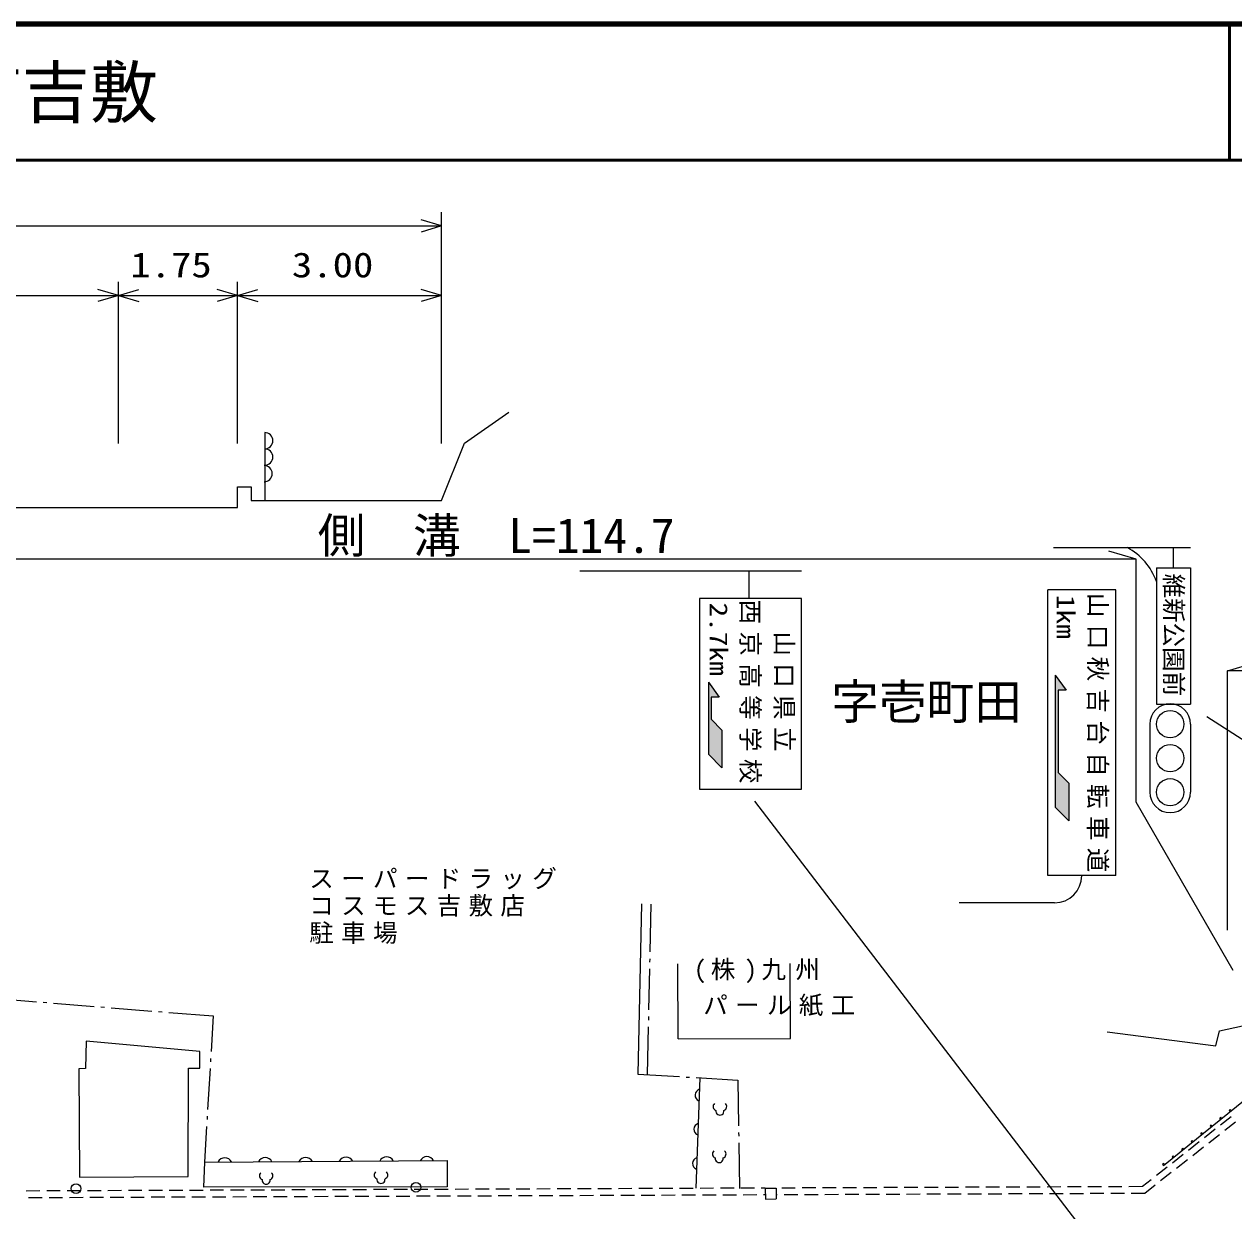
# Model space of a CAD drawing. Units: millimetres, scale not verified. Extents: x 40000 to 680000, y 20000 to 380000.
# Drawn here: x 420200 to 509067, y 292814 to 380000 of the extents above; entities that cross this region are included whole.
import ezdxf
from ezdxf.enums import TextEntityAlignment as Align

# ---------------------------------------------------------------- set-up
doc = ezdxf.new("R2010")
doc.units = ezdxf.units.MM
doc.header["$LTSCALE"] = 1000
for name, color, linetype, lineweight in [('M-BGD', 7, 'Continuous', 25), ('M-STR-HTXT', 7, 'Continuous', 13), ('M-STR-STRC', 7, 'Continuous', 25), ('M-TTL', 2, 'Continuous', 140), ('M-TTL-LINE', 7, 'Continuous', 50)]:
    doc.layers.add(name, color=color, linetype=linetype, lineweight=lineweight)
doc.layers.add('M-TTL-TXT', color=7, linetype='Continuous')
doc.styles.add('ＭＳ ゴシック', font='')
doc.styles.get('ＭＳ ゴシック').set_extended_font_data('MS Gothic')

msp = doc.modelspace()

# ---------------------------------------------------------------- hatches: boundary and pattern name
at = {"layer": 'M-STR-STRC'}
for points in [[(470462, 326359), (471462, 325359), (471462, 328126), (470662, 328926), (470662, 330553), (471248, 330553), (470462, 331653)], [(495953, 322463), (496953, 321463), (496953, 324229), (496153, 325029), (496153, 331066), (496739, 331066), (495953, 332166)]]:
    msp.add_hatch(color=256, dxfattribs=at).paths.add_polyline_path(points)

# ---------------------------------------------------------------- linework, layer by layer
at = {"layer": 'M-BGD'}
for p, q in [((450868, 361066), (450868, 366177)), ((450868, 365177), (449368, 365627)), ((365868, 365177), (450868, 365177)), ((450868, 365177), (449368, 364727)), ((427118, 349186), (427118, 361066)), ((427118, 349186), (427118, 361066)), ((435868, 349186), (435868, 361066)), ((435868, 349186), (435868, 361066)), ((450868, 349186), (450868, 361066)), ((408368, 360066), (427118, 360066)), ((427118, 360066), (425618, 360516)), ((427118, 360066), (425618, 359616)), ((427118, 360066), (428618, 360516)), ((427118, 360066), (435868, 360066)), ((427118, 360066), (428618, 359616)), ((435868, 360066), (434368, 360516)), ((435868, 360066), (434368, 359616)), ((435868, 360066), (437368, 360516)), ((435868, 360066), (450868, 360066)), ((435868, 360066), (437368, 359616)), ((450868, 360066), (449368, 360516)), ((450868, 360066), (449368, 359616)), ((452546, 349208), (455812, 351502)), ((437868, 349999), (437868, 344999)), ((450868, 344999), (452546, 349208)), ((435868, 345999), (436868, 345999)), ((435868, 344499), (435868, 345999)), ((436868, 345999), (436868, 344999)), ((436868, 344999), (450868, 344999)), ((380868, 344499), (435868, 344499)), ((495819, 341545), (505885, 341545)), ((504635, 340045), (504635, 341545)), ((503385, 340045), (505885, 340045)), ((503385, 340045), (503385, 330045)), ((505885, 340045), (505885, 330045)), ((503385, 330045), (505885, 330045)), ((502891, 328570), (502891, 323570)), ((505891, 328570), (505891, 323570)), ((465540, 315362), (465278, 302862)), ((466240, 315348), (466166, 311833)), ((466156, 311333), (466151, 311083)), ((466140, 310583), (466077, 307584)), ((468247, 305461), (468230, 310970)), ((476492, 305486), (476475, 310995)), ((418115, 308414), (421106, 308174)), ((421604, 308134), (421853, 308114)), ((422352, 308074), (425342, 307834)), ((425840, 307794), (426090, 307774)), ((426588, 307734), (429578, 307494)), ((430077, 307454), (430326, 307434)), ((430824, 307394), (434079, 307133)), ((434079, 307133), (433926, 304510)), ((466067, 307084), (466061, 306834)), ((508012, 306027), (511221, 306738)), ((466051, 306334), (465977, 302819)), ((499765, 305969), (507758, 304933)), ((507758, 304933), (508012, 306027)), ((424764, 305280), (424708, 303259)), ((433096, 304523), (424764, 305280)), ((468247, 305461), (476492, 305486)), ((433098, 303295), (433096, 304523)), ((433896, 304010), (433882, 303761)), ((424708, 303259), (424211, 303250)), ((424211, 303250), (424261, 295297)), ((432238, 295347), (432276, 303295)), ((432276, 303295), (433098, 303295)), ((433852, 303262), (433677, 300267)), ((465278, 302862), (468332, 302676)), ((468831, 302645), (469080, 302630)), ((469836, 302584), (469538, 294478)), ((469580, 302600), (472634, 302413)), ((472634, 302413), (472682, 299057)), ((503902, 296140), (511667, 302441)), ((433648, 299768), (433633, 299518)), ((508110, 299683), (508032, 299620)), ((508095, 299543), (508032, 299620)), ((508879, 299729), (508093, 299110)), ((508173, 299606), (508110, 299683)), ((508809, 300250), (508731, 300187)), ((508794, 300110), (508731, 300187)), ((508872, 300173), (508809, 300250)), ((433604, 299019), (433450, 296396)), ((507700, 298801), (506915, 298182)), ((507411, 299116), (507333, 299053)), ((507396, 298976), (507333, 299053)), ((507474, 299039), (507411, 299116)), ((509188, 299336), (508402, 298717)), ((472690, 298557), (472693, 298307)), ((472700, 297807), (472749, 294452)), ((506522, 297873), (505736, 297254)), ((506013, 297982), (505935, 297919)), ((505998, 297841), (505935, 297919)), ((506076, 297904), (506013, 297982)), ((506712, 298549), (506634, 298486)), ((506697, 298408), (506634, 298486)), ((506775, 298471), (506712, 298549)), ((508010, 298408), (507224, 297789)), ((504615, 296848), (504538, 296785)), ((505343, 296945), (504558, 296326)), ((504678, 296770), (504615, 296848)), ((505314, 297415), (505237, 297352)), ((505300, 297274), (505237, 297352)), ((505377, 297337), (505314, 297415)), ((506831, 297480), (506045, 296861)), ((433450, 296396), (433363, 294547)), ((433450, 296396), (451273, 296502)), ((451273, 296502), (451281, 294565)), ((504165, 296017), (503379, 295398)), ((503916, 296281), (503839, 296218)), ((503902, 296140), (503839, 296218)), ((503979, 296203), (503916, 296281)), ((504601, 296707), (504538, 296785)), ((505653, 296552), (504867, 295933)), ((424261, 295297), (432238, 295347)), ((502986, 295089), (502352, 294590)), ((504474, 295624), (503688, 295005)), ((421352, 294274), (420352, 294270)), ((422852, 294278), (421852, 294274)), ((424352, 294283), (423352, 294280)), ((425852, 294289), (424852, 294285)), ((427352, 294295), (426352, 294291)), ((428852, 294301), (427852, 294297)), ((430352, 294310), (429352, 294306)), ((431852, 294313), (430852, 294309)), ((433352, 294319), (432352, 294315)), ((451281, 294565), (433363, 294547)), ((434852, 294325), (433852, 294321)), ((436352, 294331), (435352, 294327)), ((437852, 294339), (436852, 294335)), ((439352, 294342), (438352, 294338)), ((440852, 294348), (439852, 294344)), ((442352, 294354), (441352, 294350)), ((443852, 294360), (442852, 294356)), ((445352, 294366), (444352, 294362)), ((446852, 294374), (445852, 294370)), ((448352, 294378), (447352, 294374)), ((449852, 294384), (448852, 294380)), ((451352, 294389), (450352, 294386)), ((452852, 294395), (451852, 294391)), ((454352, 294401), (453352, 294397)), ((455852, 294410), (454852, 294406)), ((457352, 294413), (456352, 294409)), ((458852, 294419), (457852, 294415)), ((460352, 294425), (459352, 294421)), ((461852, 294431), (460852, 294427)), ((463352, 294437), (462352, 294433)), ((464852, 294445), (463852, 294441)), ((466352, 294448), (465352, 294444)), ((467852, 294454), (466852, 294450)), ((469352, 294460), (468352, 294456)), ((470852, 294466), (469852, 294462)), ((472352, 294475), (471352, 294471)), ((473852, 294478), (472852, 294474)), ((474649, 294481), (474352, 294480)), ((474649, 294481), (475449, 294484)), ((474649, 294481), (474652, 293681)), ((475449, 294484), (475452, 293684)), ((476852, 294490), (475852, 294486)), ((478352, 294495), (477352, 294492)), ((479852, 294501), (478852, 294497)), ((481352, 294510), (480352, 294506)), ((482852, 294513), (481852, 294509)), ((484352, 294519), (483352, 294515)), ((485852, 294525), (484852, 294521)), ((487352, 294531), (486352, 294527)), ((488852, 294537), (487852, 294533)), ((490352, 294545), (489352, 294541)), ((491852, 294548), (490852, 294545)), ((493352, 294554), (492352, 294550)), ((494852, 294560), (493852, 294556)), ((496352, 294566), (495352, 294562)), ((497852, 294572), (496852, 294568)), ((499352, 294581), (498352, 294577)), ((500852, 294584), (499852, 294580)), ((502352, 294590), (501352, 294586)), ((503296, 294696), (502526, 294090)), ((421526, 293775), (420526, 293771)), ((423026, 293778), (422026, 293774)), ((424526, 293784), (423526, 293780)), ((426026, 293790), (425026, 293786)), ((427526, 293796), (426526, 293792)), ((429026, 293802), (428026, 293798)), ((430526, 293810), (429526, 293806)), ((432026, 293814), (431026, 293810)), ((433526, 293819), (432526, 293816)), ((435026, 293825), (434026, 293821)), ((436526, 293831), (435526, 293827)), ((438026, 293840), (437026, 293836)), ((439526, 293843), (438526, 293839)), ((441026, 293849), (440026, 293845)), ((442526, 293855), (441526, 293851)), ((444026, 293861), (443026, 293857)), ((445526, 293867), (444526, 293863)), ((447026, 293875), (446026, 293871)), ((448526, 293878), (447526, 293874)), ((450026, 293884), (449026, 293880)), ((451526, 293890), (450526, 293886)), ((453026, 293896), (452026, 293892)), ((454526, 293902), (453526, 293898)), ((456026, 293910), (455026, 293906)), ((457526, 293914), (456526, 293910)), ((459026, 293920), (458026, 293916)), ((460526, 293925), (459526, 293922)), ((462026, 293931), (461026, 293927)), ((463526, 293937), (462526, 293933)), ((465026, 293946), (464026, 293942)), ((466526, 293949), (465526, 293945)), ((468026, 293955), (467026, 293951)), ((469526, 293961), (468526, 293957)), ((471026, 293967), (470026, 293963)), ((472526, 293975), (471526, 293971)), ((474026, 293978), (473026, 293975)), ((474651, 293981), (474526, 293980)), ((474652, 293681), (475452, 293684)), ((475526, 293984), (475451, 293984)), ((477026, 293990), (476026, 293986)), ((478526, 293996), (477526, 293992)), ((480026, 294002), (479026, 293998)), ((481526, 294011), (480526, 294007)), ((483026, 294014), (482026, 294010)), ((484526, 294020), (483526, 294016)), ((486026, 294026), (485026, 294022)), ((487526, 294031), (486526, 294028)), ((489026, 294037), (488026, 294033)), ((490526, 294046), (489526, 294042)), ((492026, 294049), (491026, 294045)), ((493526, 294055), (492526, 294051)), ((495026, 294061), (494026, 294057)), ((496526, 294067), (495526, 294063)), ((498026, 294073), (497026, 294069)), ((499526, 294081), (498526, 294077)), ((501026, 294085), (500026, 294081)), ((502526, 294090), (501526, 294086))]:
    msp.add_line(p, q, dxfattribs=at)
msp.add_lwpolyline([(538132, 293070), (532176, 313020), (507089, 329100)], dxfattribs=at)
for centre, radius in [((504391, 328570), 1000), ((504391, 326070), 1000), ((504391, 323570), 1000), ((424009, 294444), 350), ((448983, 294542), 350)]:
    msp.add_circle(centre, radius, dxfattribs=at)
for centre, radius, start, end in [((437868, 349399), 600, 270, 90), ((437868, 348199), 600, 270, 90), ((437824, 346979), 600, 270, 90), ((499033, 337482), 4629, 19.93186, 61.38335), ((504391, 328570), 1500, 0, 180), ((504391, 323570), 1500, 180, 0), ((469933, 301320), 444, 106.78717, 248.99967), ((471113, 300471), 300, 131.41945, 251.14243), ((471513, 300471), 300, 288.85757, 48.58055), ((471313, 300146), 300, 172.14016, 7.85984), ((469840, 298803), 444, 106.78717, 248.99967), ((471061, 296989), 300, 131.41945, 251.14243), ((471461, 296989), 300, 288.85757, 48.58055), ((434937, 296146), 558, 27.91409, 152.7682), ((437907, 296164), 558, 27.91409, 152.7682), ((440878, 296181), 558, 27.91409, 152.7682), ((443848, 296199), 558, 27.91409, 152.7682), ((446819, 296217), 558, 27.91409, 152.7682), ((449789, 296235), 558, 27.91409, 152.7682), ((469748, 296287), 444, 106.78717, 248.99967), ((471261, 296664), 300, 172.14016, 7.85984), ((437779, 295390), 300, 131.41945, 251.14243), ((437979, 295065), 300, 172.14016, 7.85984), ((438179, 295390), 300, 288.85757, 48.58055), ((446211, 295451), 300, 131.41945, 251.14243), ((446411, 295126), 300, 172.14016, 7.85984), ((446611, 295451), 300, 288.85757, 48.58055)]:
    msp.add_arc(centre, radius, start, end, dxfattribs=at)
at = {"layer": 'M-STR-HTXT'}
for p, q in [((501883, 340685), (499883, 341285)), ((501883, 340685), (399135, 340685)), ((501883, 322837), (501883, 340685)), ((508594, 332477), (510594, 333077)), ((508594, 313437), (508594, 332477)), ((519516, 332477), (508594, 332477)), ((509019, 310473), (501883, 322837))]:
    msp.add_line(p, q, dxfattribs=at)
at = {"layer": 'M-STR-STRC'}
for p, q in [((477310, 339805), (461015, 339805)), ((473432, 339805), (473432, 337805)), ((469810, 337805), (469810, 323805)), ((477310, 337805), (469810, 337805)), ((477310, 323805), (477310, 337805)), ((495396, 317443), (495396, 338443)), ((500396, 338443), (495396, 338443)), ((500396, 317443), (500396, 338443)), ((470462, 331653), (471248, 330553)), ((470462, 331653), (470462, 326359)), ((495953, 332166), (495953, 322463)), ((495953, 332166), (496739, 331066)), ((496153, 331066), (496153, 325029)), ((496739, 331066), (496153, 331066)), ((470662, 330553), (470662, 328926)), ((471248, 330553), (470662, 330553)), ((470662, 328926), (471462, 328126)), ((471462, 328126), (471462, 325359)), ((470462, 326359), (471462, 325359)), ((496153, 325029), (496953, 324229)), ((469810, 323805), (477310, 323805)), ((496953, 324229), (496953, 321463)), ((497526, 292023), (473879, 322921)), ((495953, 322463), (496953, 321463)), ((500396, 317443), (495396, 317443)), ((495896, 315443), (488901, 315443))]:
    msp.add_line(p, q, dxfattribs=at)
msp.add_arc((495896, 317443), 2000, 270, 0, dxfattribs=at)
at = {"layer": 'M-TTL'}
msp.add_line((680000, 380000), (40000, 380000), dxfattribs=at)
at = {"layer": 'M-TTL-LINE'}
for p, q in [((508747, 380000), (508747, 370000)), ((40000, 370000), (680000, 370000))]:
    msp.add_line(p, q, dxfattribs=at)

# ---------------------------------------------------------------- texts
at = {"layer": 'M-BGD', "style": 'ＭＳ ゴシック', "width": 1.2}
for s, p in [('1.75', (427993, 362316)), ('3.00', (439868, 362316))]:
    msp.add_text(s, height=1833, dxfattribs=at).set_placement(p, align=Align.MIDDLE_LEFT)
at = {"layer": 'M-BGD', "style": 'ＭＳ ゴシック'}
msp.add_text('維新公園前', height=1320, rotation=270, dxfattribs=at).set_placement((504653, 339631), align=Align.MIDDLE_LEFT)
msp.add_text('字壱町田', height=2566, dxfattribs=at).set_placement((479498, 330219), align=Align.MIDDLE_LEFT)
at = {"layer": 'M-BGD', "char_height": 1320, "attachment_point": 4, "style": 'ＭＳ ゴシック'}
for s, insert in [('\\T1.3;スーパードラッグ', (441145, 317162)), ('\\T1.3;コスモス吉敷店', (441145, 315162)), ('\\T1.3;駐車場', (441145, 313162)), ('\\T1.38;(株)九州', (469407, 310377)), ('\\T1.3;パール紙工', (470088, 307837))]:
    msp.add_mtext(s, dxfattribs=dict(at, insert=insert))
at = {"layer": 'M-STR-HTXT', "style": 'ＭＳ ゴシック'}
msp.add_text('側\u3000溝\u3000L=114.7', height=2566, dxfattribs=at).set_placement((441767, 342435), align=Align.MIDDLE_LEFT)
at = {"layer": 'M-STR-STRC', "style": 'ＭＳ ゴシック', "width": 1.2}
for s, p in [('1km', (496724, 338068)), ('2.7km', (471221, 337511))]:
    msp.add_text(s, height=1320, rotation=270, dxfattribs=at).set_placement(p, align=Align.MIDDLE_LEFT)
at = {"layer": 'M-STR-STRC', "char_height": 1320, "attachment_point": 4, "rotation": 270, "style": 'ＭＳ ゴシック'}
for s, insert in [('\\T1.3;山口秋吉台自転車道', (498996, 338215)), ('\\T1.3;西京高等学校', (473466, 337722)), ('\\T1.3;\u3000山口県立', (475966, 337722))]:
    msp.add_mtext(s, dxfattribs=dict(at, insert=insert))
at = {"layer": 'M-TTL-TXT', "style": 'ＭＳ ゴシック'}
msp.add_text('山口市吉敷', height=3666, dxfattribs=at).set_placement((405024, 375000), align=Align.MIDDLE_LEFT)

doc.saveas('drawing.dxf')
